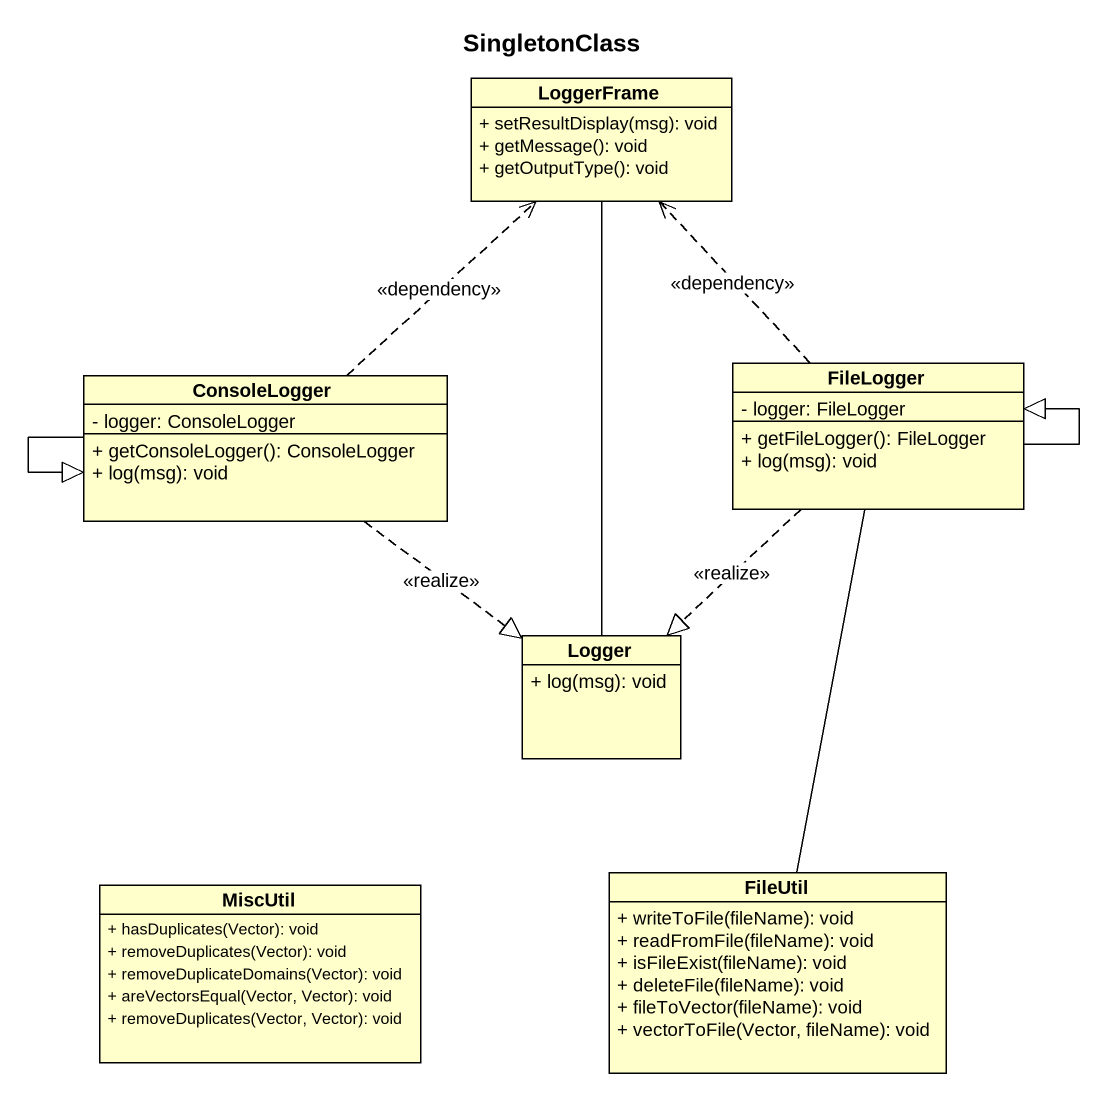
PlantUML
@startuml
title SingletonClass
hide circle
hide empty members
skinparam classAttributeIconSize 0
class LoggerFrame {
  + setResultDisplay(msg): void
  + getMessage(): void
  + getOutputType(): void
}
class ConsoleLogger {
  - logger: ConsoleLogger
  + getConsoleLogger(): ConsoleLogger
  + log(msg): void
}
class FileLogger {
  - logger: FileLogger
  + getFileLogger(): FileLogger
  + log(msg): void
}
class Logger {
  + log(msg): void
}
class MiscUtil {
  + hasDuplicates(Vector): void
  + removeDuplicates(Vector): void
  + removeDuplicateDomains(Vector): void
  + areVectorsEqual(Vector, Vector): void
  + removeDuplicates(Vector, Vector): void
}
class FileUtil {
  + writeToFile(fileName): void
  + readFromFile(fileName): void
  + isFileExist(fileName): void
  + deleteFile(fileName): void
  + fileToVector(fileName): void
  + vectorToFile(Vector, fileName): void
}
LoggerFrame -- Logger
ConsoleLogger .up.> LoggerFrame : <<dependency>>
ConsoleLogger --|> ConsoleLogger
ConsoleLogger ..|> Logger : <<realize>>
FileLogger .up.> LoggerFrame : <<dependency>>
FileLogger --|> FileLogger
FileLogger ..|> Logger : <<realize>>
FileUtil -up- FileLogger
@enduml
